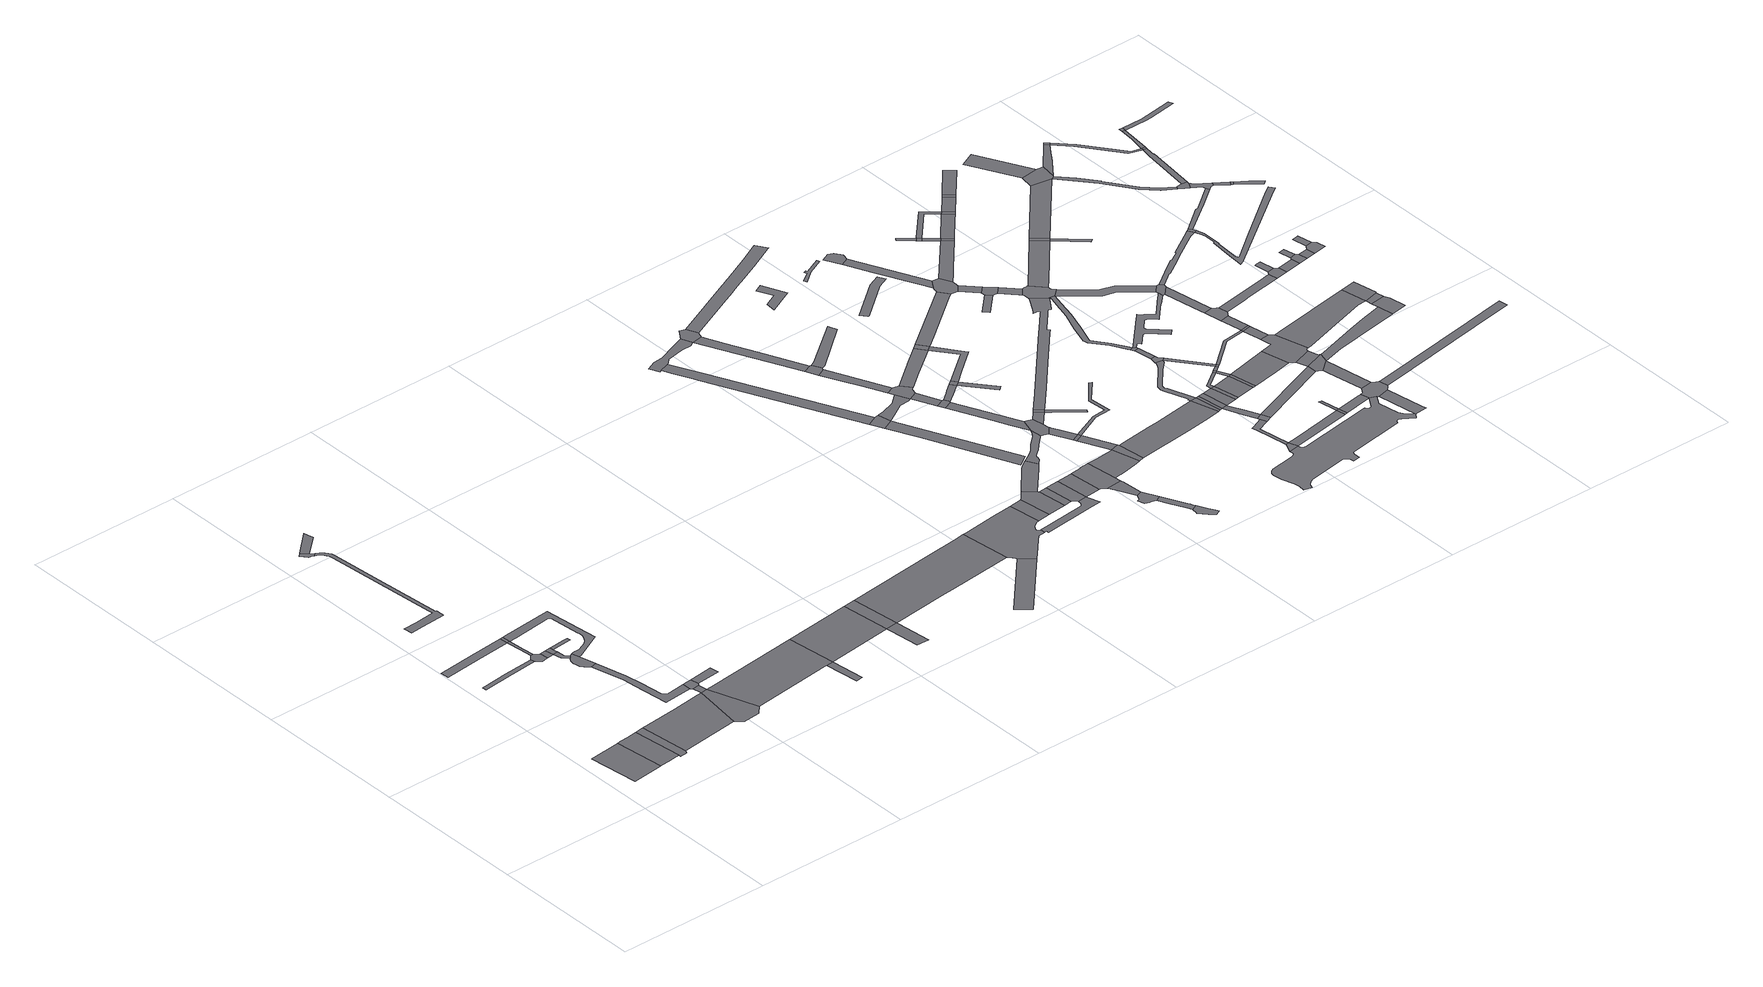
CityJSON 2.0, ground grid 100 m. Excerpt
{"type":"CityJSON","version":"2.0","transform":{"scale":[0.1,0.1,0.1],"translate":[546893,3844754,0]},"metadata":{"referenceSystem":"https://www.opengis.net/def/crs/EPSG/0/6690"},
"CityObjects":{
"road1":{"type":"Road","attributes":{"RoadStructureAttribute.sectionType":"1"},"geometry":[{"type":"MultiSurface","lod":"1","boundaries":[[[0,1,2,3,4]]]}]},
"road2":{"type":"Road","geometry":[{"type":"MultiSurface","lod":"1","boundaries":[[[5,6,7,0,4,8,9,10,11,12]]]}]},
"road3":{"type":"Road","geometry":[{"type":"MultiSurface","lod":"1","boundaries":[[[13,5,12,14,15,16,17]]]}]},
"road4":{"type":"Road","attributes":{"RoadStructureAttribute.sectionType":"1"},"geometry":[{"type":"MultiSurface","lod":"1","boundaries":[[[18,19,20,21,22,23]]]}]},
"road5":{"type":"Road","attributes":{"RoadStructureAttribute.sectionType":"1"},"geometry":[{"type":"MultiSurface","lod":"1","boundaries":[[[24,25,26,27,28,29]]]}]},
"road6":{"type":"Road","attributes":{"RoadStructureAttribute.sectionType":"1"},"geometry":[{"type":"MultiSurface","lod":"1","boundaries":[[[30,31,32,13,17,33,34]]]}]},
"road7":{"type":"Road","geometry":[{"type":"MultiSurface","lod":"1","boundaries":[[[35,18,23,36,37,38,39,40]]]}]},
"road8":{"type":"Road","attributes":{"RoadStructureAttribute.sectionType":"1"},"geometry":[{"type":"MultiSurface","lod":"1","boundaries":[[[41,42,29,43,35,40]]]}]},
"road9":{"type":"Road","geometry":[{"type":"MultiSurface","lod":"1","boundaries":[[[44,24,29,42]]]}]},
"road10":{"type":"Road","attributes":{"RoadStructureAttribute.sectionType":"1"},"geometry":[{"type":"MultiSurface","lod":"1","boundaries":[[[45,39,38,46,47]]]}]},
"road11":{"type":"Road","attributes":{"RoadStructureAttribute.sectionType":"1"},"geometry":[{"type":"MultiSurface","lod":"1","boundaries":[[[48,49,50,51,52,53,54,55,56,57,58,59,60,61,62,63,64,65,66,67,68,69,70,71,72,73]]]}]},
"road12":{"type":"Road","attributes":{"RoadStructureAttribute.sectionType":"1"},"geometry":[{"type":"MultiSurface","lod":"1","boundaries":[[[74,75,47,76,77,78]]]}]},
"road13":{"type":"Road","geometry":[{"type":"MultiSurface","lod":"1","boundaries":[[[79,45,47,75,80]]]}]},
"road14":{"type":"Road","geometry":[{"type":"MultiSurface","lod":"1","boundaries":[[[81,78,77,82,83,84,85,86,87,88,89]]]}]},
"road15":{"type":"Road","attributes":{"RoadStructureAttribute.sectionType":"1"},"geometry":[{"type":"MultiSurface","lod":"1","boundaries":[[[90,91,92,93,88,87,94,95,96,97,98]]]}]},
"road16":{"type":"Road","geometry":[{"type":"MultiSurface","lod":"1","boundaries":[[[99,100,101,102,61,60,103]]]}]},
"road17":{"type":"Road","geometry":[{"type":"MultiSurface","lod":"1","boundaries":[[[104,105,106,107,108,109,79,80]]]}]},
"road18":{"type":"Road","attributes":{"RoadStructureAttribute.sectionType":"1"},"geometry":[{"type":"MultiSurface","lod":"1","boundaries":[[[110,111,112,113,114,115,116,44,42,117,118,119,120,121,122,123,124,125,126,127,128,129,130,131,81,89]]]}]},
"road19":{"type":"Road","geometry":[{"type":"MultiSurface","lod":"1","boundaries":[[[132,133,30,34,134,135,136,137,138]]]}]},
"road20":{"type":"Road","attributes":{"RoadStructureAttribute.sectionType":"1"},"geometry":[{"type":"MultiSurface","lod":"1","boundaries":[[[139,140,133,132]]]}]},
"road21":{"type":"Road","geometry":[{"type":"MultiSurface","lod":"1","boundaries":[[[141,142,98,97,140,139,143,144]]]}]},
"road22":{"type":"Road","geometry":[{"type":"MultiSurface","lod":"1","boundaries":[[[145,146,147,148,149,99,103]]]}]},
"road23":{"type":"Road","geometry":[{"type":"MultiSurface","lod":"1","boundaries":[[[150,151,141,144]]]}]},
"road24":{"type":"Road","attributes":{"RoadStructureAttribute.sectionType":"1"},"geometry":[{"type":"MultiSurface","lod":"1","boundaries":[[[152,153,154,155,132,138,156,157,158]]]}]},
"road25":{"type":"Road","geometry":[{"type":"MultiSurface","lod":"1","boundaries":[[[159,160,161,158,157]]]}]},
"road26":{"type":"Road","geometry":[{"type":"MultiSurface","lod":"1","boundaries":[[[162,152,158,163]]]}]},
"road27":{"type":"Road","attributes":{"RoadStructureAttribute.sectionType":"1"},"geometry":[{"type":"MultiSurface","lod":"1","boundaries":[[[164,165,163,166,167,168,169]]]}]},
"road28":{"type":"Road","geometry":[{"type":"MultiSurface","lod":"1","boundaries":[[[170,162,163,165]]]}]},
"road29":{"type":"Road","attributes":{"RoadStructureAttribute.sectionType":"1"},"geometry":[{"type":"MultiSurface","lod":"1","boundaries":[[[171,172,173,170,165,174,175,176]]]}]},
"road30":{"type":"Road","attributes":{"RoadStructureAttribute.sectionType":"1"},"geometry":[{"type":"MultiSurface","lod":"1","boundaries":[[[177,178,179,180]]]}]},
"road31":{"type":"Road","geometry":[{"type":"MultiSurface","lod":"1","boundaries":[[[181,182,183,171,176,184,185,177,180,186,187,188,189,190,191,192,193,194,195,196,197,198,199,200,201]]]}]},
"road32":{"type":"Road","attributes":{"RoadStructureAttribute.sectionType":"1"},"geometry":[{"type":"MultiSurface","lod":"1","boundaries":[[[202,181,201,203]]]}]},
"road33":{"type":"Road","attributes":{"RoadStructureAttribute.sectionType":"1"},"geometry":[{"type":"MultiSurface","lod":"1","boundaries":[[[204,205,206,207,208,209,210,211,212,213,214,190,189]]]}]},
"road34":{"type":"Road","geometry":[{"type":"MultiSurface","lod":"1","boundaries":[[[215,216,217,202,203,218,219,220,221,222]]]}]},
"road35":{"type":"Road","geometry":[{"type":"MultiSurface","lod":"1","boundaries":[[[223,224,225,226,227,228,229,230]]]}]},
"road36":{"type":"Road","attributes":{"RoadStructureAttribute.sectionType":"1"},"geometry":[{"type":"MultiSurface","lod":"1","boundaries":[[[231,232,219,218,233,234]]]}]},
"road37":{"type":"Road","geometry":[{"type":"MultiSurface","lod":"1","boundaries":[[[235,236,237,238,239,240,241,225,224,242,243,244,245,246]]]}]},
"road38":{"type":"Road","geometry":[{"type":"MultiSurface","lod":"1","boundaries":[[[247,248,249,231,234,250,251,252,210,209]]]}]},
"road39":{"type":"Road","attributes":{"RoadStructureAttribute.sectionType":"1"},"geometry":[{"type":"MultiSurface","lod":"1","boundaries":[[[253,254,255,215,222,256,257,258,259]]]}]},
"road40":{"type":"Road","geometry":[{"type":"MultiSurface","lod":"1","boundaries":[[[260,230,229,261,262,263]]]}]},
"road41":{"type":"Road","geometry":[{"type":"MultiSurface","lod":"1","boundaries":[[[264,265,266,263,262]]]}]},
"road42":{"type":"Road","attributes":{"RoadStructureAttribute.sectionType":"1"},"geometry":[{"type":"MultiSurface","lod":"1","boundaries":[[[267,247,209,268]]]}]},
"road43":{"type":"Road","geometry":[{"type":"MultiSurface","lod":"1","boundaries":[[[269,270,235,246,271,272,273,274]]]}]},
"road44":{"type":"Road","geometry":[{"type":"MultiSurface","lod":"1","boundaries":[[[275,276,277,278,279,260,263,280,281,282,283]]]}]},
"road45":{"type":"Road","attributes":{"RoadStructureAttribute.sectionType":"1"},"geometry":[{"type":"MultiSurface","lod":"1","boundaries":[[[284,285,286,287,288,289,290,291,292]]]}]},
"road46":{"type":"Road","geometry":[{"type":"MultiSurface","lod":"1","boundaries":[[[292,291,293,294,295,296,297,298,299]]]}]},
"road47":{"type":"Road","attributes":{"RoadStructureAttribute.sectionType":"1"},"geometry":[{"type":"MultiSurface","lod":"1","boundaries":[[[300,301,302,271,246,303,304,305]]]}]},
"road48":{"type":"Road","geometry":[{"type":"MultiSurface","lod":"1","boundaries":[[[306,307,308,309,310,311,267,268,312,288,287,313]]]}]},
"road49":{"type":"Road","attributes":{"RoadStructureAttribute.sectionType":"1"},"geometry":[{"type":"MultiSurface","lod":"1","boundaries":[[[314,315,316,317,299,298,318,319,320,321]]]}]},
"road50":{"type":"Road","geometry":[{"type":"MultiSurface","lod":"1","boundaries":[[[305,304,322,323,324,325,326]]]}]},
"road51":{"type":"Road","attributes":{"RoadStructureAttribute.sectionType":"6"},"geometry":[{"type":"MultiSurface","lod":"1","boundaries":[[[327,328,329,330,331,332,333,334,335,336,337,338,339,340,341,342,343,344,345,346,347,348,349,253,259]]]}]},
"road52":{"type":"Road","geometry":[{"type":"MultiSurface","lod":"1","boundaries":[[[350,351,352,321,320,353,354,355,356,357]]]}]},
"road53":{"type":"Road","attributes":{"RoadStructureAttribute.sectionType":"1"},"geometry":[{"type":"MultiSurface","lod":"1","boundaries":[[[358,323,322,359,360,361,362]]]}]},
"road54":{"type":"Road","geometry":[{"type":"MultiSurface","lod":"1","boundaries":[[[362,361,275,283,363,364,365,366,367,368]]]}]},
"road55":{"type":"Road","attributes":{"RoadStructureAttribute.sectionType":"1"},"geometry":[{"type":"MultiSurface","lod":"1","boundaries":[[[369,363,283,370,371,372]]]}]},
"road56":{"type":"Road","geometry":[{"type":"MultiSurface","lod":"1","boundaries":[[[373,372,371,374,375,376,377,378]]]}]},
"road57":{"type":"Road","attributes":{"RoadStructureAttribute.sectionType":"1"},"geometry":[{"type":"MultiSurface","lod":"1","boundaries":[[[379,380,381,382,306,313,383,384,385,386,387,388,389]]]}]},
"road58":{"type":"Road","attributes":{"RoadStructureAttribute.sectionType":"1"},"geometry":[{"type":"MultiSurface","lod":"1","boundaries":[[[390,391,392,393,394,375,374,395,396,397,342,398]]]}]},
"road59":{"type":"Road","geometry":[{"type":"MultiSurface","lod":"1","boundaries":[[[399,398,342,341,400,401,402,403,404,405,406]]]}]},
"road60":{"type":"Road","attributes":{"RoadStructureAttribute.sectionType":"1"},"geometry":[{"type":"MultiSurface","lod":"1","boundaries":[[[407,408,409,404,403,410,411,412]]]}]},
"road61":{"type":"Road","attributes":{"RoadStructureAttribute.sectionType":"1"},"geometry":[{"type":"MultiSurface","lod":"1","boundaries":[[[413,414,415,416,326,325]]]}]},
"road62":{"type":"Road","attributes":{"RoadStructureAttribute.sectionType":"1"},"geometry":[{"type":"MultiSurface","lod":"1","boundaries":[[[417,418,419,378,377,420,421,422,423,424]]]}]},
"road63":{"type":"Road","geometry":[{"type":"MultiSurface","lod":"1","boundaries":[[[412,411,425,426]]]}]},
"road64":{"type":"Road","geometry":[{"type":"MultiSurface","lod":"1","boundaries":[[[427,379,389,428,429]]]}]},
"road65":{"type":"Road","attributes":{"RoadStructureAttribute.sectionType":"1"},"geometry":[{"type":"MultiSurface","lod":"1","boundaries":[[[430,431,426,425,432,379,427]]]}]},
"road66":{"type":"Road","attributes":{"RoadStructureAttribute.sectionType":"1"},"geometry":[{"type":"MultiSurface","lod":"1","boundaries":[[[433,406,405,434]]]}]},
"road67":{"type":"Road","geometry":[{"type":"MultiSurface","lod":"1","boundaries":[[[435,417,424,436]]]}]},
"road68":{"type":"Road","attributes":{"RoadStructureAttribute.sectionType":"1"},"geometry":[{"type":"MultiSurface","lod":"1","boundaries":[[[437,438,439,440,441,368,367,442,443,444]]]}]},
"road69":{"type":"Road","geometry":[{"type":"MultiSurface","lod":"1","boundaries":[[[445,433,434,446]]]}]},
"road70":{"type":"Road","geometry":[{"type":"MultiSurface","lod":"1","boundaries":[[[447,448,449,436,424]]]}]},
"road71":{"type":"Road","geometry":[{"type":"MultiSurface","lod":"1","boundaries":[[[450,451,452,453,454,455,456,457,458,446,434]]]}]},
"road72":{"type":"Road","attributes":{"RoadStructureAttribute.sectionType":"1"},"geometry":[{"type":"MultiSurface","lod":"1","boundaries":[[[459,460,461,462,463,464,465,466,274,273,467,468,469,470,471,472,473,474,475,476,477]]]}]},
"road73":{"type":"Road","attributes":{"RoadStructureAttribute.sectionType":"1"},"geometry":[{"type":"MultiSurface","lod":"1","boundaries":[[[478,479,480,481,482,444,483,484,485,435,436]]]}]},
"road74":{"type":"Road","attributes":{"RoadStructureAttribute.sectionType":"1"},"geometry":[{"type":"MultiSurface","lod":"1","boundaries":[[[486,487,488,489,490,491,492,493,494,495,496,412,426]]]}]},
"road75":{"type":"Road","geometry":[{"type":"MultiSurface","lod":"1","boundaries":[[[497,498,499,500,501,502]]]}]},
"road76":{"type":"Road","geometry":[{"type":"MultiSurface","lod":"1","boundaries":[[[503,504,437,444,482]]]}]},
"road77":{"type":"Road","attributes":{"RoadStructureAttribute.sectionType":"1"},"geometry":[{"type":"MultiSurface","lod":"1","boundaries":[[[505,506,507,508,429,428,509,510,511,512]]]}]},
"road78":{"type":"Road","attributes":{"RoadStructureAttribute.sectionType":"1"},"geometry":[{"type":"MultiSurface","lod":"1","boundaries":[[[513,503,482,514,515,516]]]}]},
"road79":{"type":"Road","geometry":[{"type":"MultiSurface","lod":"1","boundaries":[[[517,518,519,520,521,522,523]]]}]},
"road80":{"type":"Road","geometry":[{"type":"MultiSurface","lod":"1","boundaries":[[[524,525,526,527,528]]]}]},
"road81":{"type":"Road","geometry":[{"type":"MultiSurface","lod":"1","boundaries":[[[529,530,531,532,533,534,535,536,537]]]}]},
"road82":{"type":"Road","attributes":{"RoadStructureAttribute.sectionType":"1"},"geometry":[{"type":"MultiSurface","lod":"1","boundaries":[[[538,539,540,541,542,543,544,545,546,547,548,549,550,445,446,551,552,553,554,555,556,557,558,559,560,561,562,563,564,565,566,567,568,569]]]}]},
"road83":{"type":"Road","attributes":{"RoadStructureAttribute.sectionType":"1"},"geometry":[{"type":"MultiSurface","lod":"1","boundaries":[[[570,571,572,573,574,525,524,575,576,577,578]]]}]},
"road84":{"type":"Road","attributes":{"RoadStructureAttribute.sectionType":"1"},"geometry":[{"type":"MultiSurface","lod":"1","boundaries":[[[579,505,512,580]]]}]},
"road85":{"type":"Road","geometry":[{"type":"MultiSurface","lod":"1","boundaries":[[[581,582,579,580,583]]]}]},
"road86":{"type":"Road","attributes":{"RoadStructureAttribute.sectionType":"1"},"geometry":[{"type":"MultiSurface","lod":"1","boundaries":[[[584,585,586,583,587,588,589,590]]]}]},
"road87":{"type":"Road","attributes":{"RoadStructureAttribute.sectionType":"1"},"geometry":[{"type":"MultiSurface","lod":"1","boundaries":[[[591,582,581,583,586]]]}]},
"road88":{"type":"Road","geometry":[{"type":"MultiSurface","lod":"1","boundaries":[[[590,589,570,578,592]]]}]},
"road89":{"type":"Road","attributes":{"RoadStructureAttribute.sectionType":"1"},"geometry":[{"type":"MultiSurface","lod":"1","boundaries":[[[593,594,595,596,597,598,599,600,601,602,603,505,579,604,605,606,607,608,609,610,611,612,613]]]}]},
"road90":{"type":"Road","geometry":[{"type":"MultiSurface","lod":"1","boundaries":[[[614,615,616,617,618,619,620,621,528,527,622,623,624,625,626,627,628,629,630,631,632,633,634,635,636,637,638,639,640,641,642,643,644,645,646,647,648,649,650,651,652,653,654,655,656]]]}]},
"road91":{"type":"Road","geometry":[{"type":"MultiSurface","lod":"1","boundaries":[[[657,658,659,660,661,662,663,664,665,666,667]]]}]},
"road92":{"type":"Road","attributes":{"RoadStructureAttribute.sectionType":"1"},"geometry":[{"type":"MultiSurface","lod":"1","boundaries":[[[668,669,591,586,670]]]}]},
"road93":{"type":"Road","attributes":{"RoadStructureAttribute.sectionType":"1"},"geometry":[{"type":"MultiSurface","lod":"1","boundaries":[[[671,672,673,524,528,674,675]]]}]},
"road94":{"type":"Road","attributes":{"RoadStructureAttribute.sectionType":"1"},"geometry":[{"type":"MultiSurface","lod":"1","boundaries":[[[663,662,676,677,678,679,680,681]]]}]},
"road95":{"type":"Road","geometry":[{"type":"MultiSurface","lod":"1","boundaries":[[[682,668,670,683]]]}]},
"road96":{"type":"Road","geometry":[{"type":"MultiSurface","lod":"1","boundaries":[[[684,685,686,687]]]}]},
"road97":{"type":"Road","geometry":[{"type":"MultiSurface","lod":"1","boundaries":[[[688,689,681,680,690,691,513,516,692,693,694,695,696,697]]]}]},
"road98":{"type":"Road","attributes":{"RoadStructureAttribute.sectionType":"1"},"geometry":[{"type":"MultiSurface","lod":"1","boundaries":[[[698,699,668,682,700,701]]]}]},
"road99":{"type":"Road","attributes":{"RoadStructureAttribute.sectionType":"1"},"geometry":[{"type":"MultiSurface","lod":"1","boundaries":[[[702,703,704,682,683,705]]]}]},
"road100":{"type":"Road","geometry":[{"type":"MultiSurface","lod":"1","boundaries":[[[706,707,708,709,593,613,710]]]}]},
"road101":{"type":"Road","attributes":{"RoadStructureAttribute.sectionType":"1"},"geometry":[{"type":"MultiSurface","lod":"1","boundaries":[[[711,712,713,708,707]]]}]},
"road102":{"type":"Road","geometry":[{"type":"MultiSurface","lod":"1","boundaries":[[[714,715,712,711,716]]]}]},
"road103":{"type":"Road","attributes":{"RoadStructureAttribute.sectionType":"1"},"geometry":[{"type":"MultiSurface","lod":"1","boundaries":[[[694,693,717,718]]]}]},
"road104":{"type":"Road","attributes":{"RoadStructureAttribute.sectionType":"1"},"geometry":[{"type":"MultiSurface","lod":"1","boundaries":[[[719,720,721,722,723,724,725,726,727,728,729,715,714,730,731,732,733,734,735,736,737]]]}]},
"road105":{"type":"Road","geometry":[{"type":"MultiSurface","lod":"1","boundaries":[[[738,698,701,739]]]}]},
"road106":{"type":"Road","geometry":[{"type":"MultiSurface","lod":"1","boundaries":[[[718,717,684,687,740,741]]]}]},
"road107":{"type":"Road","attributes":{"RoadStructureAttribute.sectionType":"1"},"geometry":[{"type":"MultiSurface","lod":"1","boundaries":[[[710,613,742,743]]]}]},
"road108":{"type":"Road","geometry":[{"type":"MultiSurface","lod":"1","boundaries":[[[744,702,705,745]]]}]},
"road109":{"type":"Road","attributes":{"RoadStructureAttribute.sectionType":"1"},"geometry":[{"type":"MultiSurface","lod":"1","boundaries":[[[739,701,702,744]]]}]},
"road110":{"type":"Road","attributes":{"RoadStructureAttribute.sectionType":"1"},"geometry":[{"type":"MultiSurface","lod":"1","boundaries":[[[742,738,739,746]]]}]},
"road111":{"type":"Road","attributes":{"RoadStructureAttribute.sectionType":"1"},"geometry":[{"type":"MultiSurface","lod":"1","boundaries":[[[747,748,590,592,749,750]]]}]},
"road112":{"type":"Road","geometry":[{"type":"MultiSurface","lod":"1","boundaries":[[[751,671,675,752]]]}]},
"road113":{"type":"Road","attributes":{"RoadStructureAttribute.sectionType":"1"},"geometry":[{"type":"MultiSurface","lod":"1","boundaries":[[[741,740,753,754,755]]]}]},
"road114":{"type":"Road","geometry":[{"type":"MultiSurface","lod":"1","boundaries":[[[743,742,746,756]]]}]},
"road115":{"type":"Road","geometry":[{"type":"MultiSurface","lod":"1","boundaries":[[[757,758,759,760,671,751]]]}]},
"road116":{"type":"Road","attributes":{"RoadStructureAttribute.sectionType":"1"},"geometry":[{"type":"MultiSurface","lod":"1","boundaries":[[[761,697,696,762,763,764,765]]]}]},
"road117":{"type":"Road","geometry":[{"type":"MultiSurface","lod":"1","boundaries":[[[766,767,768,769,755,754,770,771,538,569,719,737,772,773,774,775]]]}]},
"road118":{"type":"Road","attributes":{"RoadStructureAttribute.sectionType":"1"},"geometry":[{"type":"MultiSurface","lod":"1","boundaries":[[[776,777,778,751,752,779,614]]]}]},
"road119":{"type":"Road","attributes":{"RoadStructureAttribute.sectionType":"1"},"geometry":[{"type":"MultiSurface","lod":"1","boundaries":[[[780,744,745,781,782]]]}]},
"road120":{"type":"Road","geometry":[{"type":"MultiSurface","lod":"1","boundaries":[[[783,784,785,786,787]]]}]},
"road121":{"type":"Road","geometry":[{"type":"MultiSurface","lod":"1","boundaries":[[[787,786,788,789]]]}]},
"road122":{"type":"Road","attributes":{"RoadStructureAttribute.sectionType":"1"},"geometry":[{"type":"MultiSurface","lod":"1","boundaries":[[[790,791,792,793,794,795,796,797,798,799,800,801,802,803,804,805,714,716,806,807,808,809,810,811,812,813,814,815,816,817,818,819,820,821,822]]]}]},
"road123":{"type":"Road","attributes":{"RoadStructureAttribute.sectionType":"1"},"geometry":[{"type":"MultiSurface","lod":"1","boundaries":[[[823,824,743,756,825,826]]]}]},
"road124":{"type":"Road","attributes":{"RoadStructureAttribute.sectionType":"1"},"geometry":[{"type":"MultiSurface","lod":"1","boundaries":[[[827,789,788,828,761,829]]]}]},
"road125":{"type":"Road","geometry":[{"type":"MultiSurface","lod":"1","boundaries":[[[829,761,765,830]]]}]},
"road126":{"type":"Road","geometry":[{"type":"MultiSurface","lod":"1","boundaries":[[[831,832,833,834,835,651,836]]]}]},
"road127":{"type":"Road","geometry":[{"type":"MultiSurface","lod":"1","boundaries":[[[837,838,839,840,841,842,843,776,614,656,844,834,833,845,846,847,848]]]}]},
"road128":{"type":"Road","attributes":{"RoadStructureAttribute.sectionType":"1"},"geometry":[{"type":"MultiSurface","lod":"1","boundaries":[[[849,850,851,852,772,737,853,854,855,856,857,858]]]}]},
"road129":{"type":"Road","attributes":{"RoadStructureAttribute.sectionType":"1"},"geometry":[{"type":"MultiSurface","lod":"1","boundaries":[[[859,860,861,862,840,839]]]}]},
"road130":{"type":"Road","attributes":{"RoadStructureAttribute.sectionType":"1"},"geometry":[{"type":"MultiSurface","lod":"1","boundaries":[[[863,787,789,864,865,866]]]}]},
"road131":{"type":"Road","attributes":{"RoadStructureAttribute.sectionType":"1"},"geometry":[{"type":"MultiSurface","lod":"1","boundaries":[[[867,766,775,868,869]]]}]},
"road132":{"type":"Road","geometry":[{"type":"MultiSurface","lod":"1","boundaries":[[[870,747,750,871,861,860]]]}]},
"road133":{"type":"Road","attributes":{"RoadStructureAttribute.sectionType":"1"},"geometry":[{"type":"MultiSurface","lod":"1","boundaries":[[[872,873,874,875,876,877,878,747,870]]]}]},
"road134":{"type":"Road","geometry":[{"type":"MultiSurface","lod":"1","boundaries":[[[879,880,881,882,883,780,782,884,877,876,885,886,887,888,889,890]]]}]},
"road135":{"type":"Road","attributes":{"RoadStructureAttribute.sectionType":"1"},"geometry":[{"type":"MultiSurface","lod":"1","boundaries":[[[865,891,892,829,830,893,894]]]}]},
"road136":{"type":"Road","attributes":{"RoadStructureAttribute.sectionType":"1"},"geometry":[{"type":"MultiSurface","lod":"1","boundaries":[[[895,896,826,897,881,880]]]}]},
"road137":{"type":"Road","geometry":[{"type":"MultiSurface","lod":"1","boundaries":[[[898,823,826,896]]]}]},
"road138":{"type":"Road","attributes":{"RoadStructureAttribute.sectionType":"1"},"geometry":[{"type":"MultiSurface","lod":"1","boundaries":[[[899,900,901,902,823,898]]]}]},
"road139":{"type":"Road","geometry":[{"type":"MultiSurface","lod":"1","boundaries":[[[903,904,905,906,900,899,907,908,909,910]]]}]},
"road140":{"type":"Road","attributes":{"RoadStructureAttribute.sectionType":"1"},"geometry":[{"type":"MultiSurface","lod":"1","boundaries":[[[911,912,913,914,915,916,906,905]]]}]},
"road141":{"type":"Road","geometry":[{"type":"MultiSurface","lod":"1","boundaries":[[[866,865,894,917]]]}]},
"road142":{"type":"Road","geometry":[{"type":"MultiSurface","lod":"1","boundaries":[[[918,858,857,790,822,915,914,919,920,921]]]}]},
"road143":{"type":"Road","geometry":[{"type":"MultiSurface","lod":"1","boundaries":[[[922,867,869,923]]]}]},
"road144":{"type":"Road","attributes":{"RoadStructureAttribute.sectionType":"1"},"geometry":[{"type":"MultiSurface","lod":"1","boundaries":[[[924,925,866,917,926]]]}]},
"road145":{"type":"Road","geometry":[{"type":"MultiSurface","lod":"1","boundaries":[[[927,928,929,923,869]]]}]},
"road146":{"type":"Road","geometry":[{"type":"MultiSurface","lod":"1","boundaries":[[[930,924,926,931]]]}]},
"road147":{"type":"Road","attributes":{"RoadStructureAttribute.sectionType":"1"},"geometry":[{"type":"MultiSurface","lod":"1","boundaries":[[[932,933,934,935,870,860,936,937,938,939]]]}]},
"road148":{"type":"Road","attributes":{"RoadStructureAttribute.sectionType":"1"},"geometry":[{"type":"MultiSurface","lod":"1","boundaries":[[[940,941,910,909,942,943,944,945]]]}]},
"road149":{"type":"Road","attributes":{"RoadStructureAttribute.sectionType":"1"},"geometry":[{"type":"MultiSurface","lod":"1","boundaries":[[[946,947,890,889,948,949,950,951]]]}]},
"road150":{"type":"Road","attributes":{"RoadStructureAttribute.sectionType":"1"},"geometry":[{"type":"MultiSurface","lod":"1","boundaries":[[[952,930,931,953,954]]]}]},
"road151":{"type":"Road","attributes":{"RoadStructureAttribute.sectionType":"1"},"geometry":[{"type":"MultiSurface","lod":"1","boundaries":[[[955,922,923,956]]]}]},
"road152":{"type":"Road","attributes":{"RoadStructureAttribute.sectionType":"1"},"geometry":[{"type":"MultiSurface","lod":"1","boundaries":[[[957,958,959,960,961,962,963,964,965,966,921,920,967,968,969,970,971,972,973,974,975,976,977]]]}]},
"road153":{"type":"Road","attributes":{"RoadStructureAttribute.sectionType":"1"},"geometry":[{"type":"MultiSurface","lod":"1","boundaries":[[[978,979,980,981,848,847,982,983,984]]]}]},
"road154":{"type":"Road","geometry":[{"type":"MultiSurface","lod":"1","boundaries":[[[985,986,940,945,987,988]]]}]},
"road155":{"type":"Road","geometry":[{"type":"MultiSurface","lod":"1","boundaries":[[[989,990,991,986,985]]]}]},
"road156":{"type":"Road","attributes":{"RoadStructureAttribute.sectionType":"1"},"geometry":[{"type":"MultiSurface","lod":"1","boundaries":[[[992,993,994,995]]]}]},
"road157":{"type":"Road","geometry":[{"type":"MultiSurface","lod":"1","boundaries":[[[996,997,932,939,998,999]]]}]},
"road158":{"type":"Road","geometry":[{"type":"MultiSurface","lod":"1","boundaries":[[[1000,995,994,1001,1002,955,956,1003,1004,1005,1006,1007]]]}]},
"road159":{"type":"Road","attributes":{"RoadStructureAttribute.sectionType":"1"},"geometry":[{"type":"MultiSurface","lod":"1","boundaries":[[[1008,1009,997,996]]]}]},
"road160":{"type":"Road","geometry":[{"type":"MultiSurface","lod":"1","boundaries":[[[1010,946,951,1009,1008,1011]]]}]},
"road161":{"type":"Road","geometry":[{"type":"MultiSurface","lod":"1","boundaries":[[[1012,957,977,1013,1014]]]}]},
"road162":{"type":"Road","attributes":{"RoadStructureAttribute.sectionType":"1"},"geometry":[{"type":"MultiSurface","lod":"1","boundaries":[[[1015,988,987,1016]]]}]},
"road163":{"type":"Road","geometry":[{"type":"MultiSurface","lod":"1","boundaries":[[[1017,1018,1019,1020,1015,1016,1021,1022]]]}]},
"road164":{"type":"Road","geometry":[{"type":"MultiSurface","lod":"1","boundaries":[[[1023,1024,1019,1018]]]}]},
"road165":{"type":"Road","attributes":{"RoadStructureAttribute.sectionType":"1"},"geometry":[{"type":"MultiSurface","lod":"1","boundaries":[[[1025,1022,1021,1026]]]}]},
"road166":{"type":"Road","attributes":{"RoadStructureAttribute.sectionType":"1"},"geometry":[{"type":"MultiSurface","lod":"1","boundaries":[[[1027,1028,1029,1030,1031,1005,1004,1032,1033,1034,1035,1036,1037]]]}]},
"road167":{"type":"Road","attributes":{"RoadStructureAttribute.sectionType":"1"},"geometry":[{"type":"MultiSurface","lod":"1","boundaries":[[[1038,1039,1040,1041,1042,1007,1006,1043,1044,1045,1046,1047,1048,1049]]]}]},
"road168":{"type":"Road","attributes":{"RoadStructureAttribute.sectionType":"1"},"geometry":[{"type":"MultiSurface","lod":"1","boundaries":[[[1050,1051,1052,1053,1012,1014,1054,1055,1056,1057]]]}]},
"road169":{"type":"Road","geometry":[{"type":"MultiSurface","lod":"1","boundaries":[[[1058,1059,1025,1026,1060,1061]]]}]},
"road170":{"type":"Road","attributes":{"RoadStructureAttribute.sectionType":"1"},"geometry":[{"type":"MultiSurface","lod":"1","boundaries":[[[1062,1063,1064,1065,1066,1067,1068,1069,1070,1013,977,1071,1072,1073,1074,1075,1076,1077,1078,1079,1080,1081]]]}]},
"road171":{"type":"Road","geometry":[{"type":"MultiSurface","lod":"1","boundaries":[[[1082,1083,1084,1059,1058]]]}]},
"road172":{"type":"Road","geometry":[{"type":"MultiSurface","lod":"1","boundaries":[[[1085,1038,1049,1086]]]}]},
"road173":{"type":"Road","geometry":[{"type":"MultiSurface","lod":"1","boundaries":[[[1087,1088,1089,1037,1036,1090,1091,1092,1093]]]}]},
"road174":{"type":"Road","geometry":[{"type":"MultiSurface","lod":"1","boundaries":[[[1094,1095,1096,1097,1092,1091,1098,1099,1100,1101,1050,1057,1102,1103,1104]]]}]},
"road175":{"type":"Road","attributes":{"RoadStructureAttribute.sectionType":"1"},"geometry":[{"type":"MultiSurface","lod":"1","boundaries":[[[1105,1106,1086,1049,1107,1108,1109,1110]]]}]},
"road176":{"type":"Road","attributes":{"RoadStructureAttribute.sectionType":"1"},"geometry":[{"type":"MultiSurface","lod":"1","boundaries":[[[1109,1111,1087,1093,1112,1113,1114]]]}]},
"road177":{"type":"Road","attributes":{"RoadStructureAttribute.sectionType":"1"},"geometry":[{"type":"MultiSurface","lod":"1","boundaries":[[[1104,1103,1115,1116]]]}]},
"road178":{"type":"Road","geometry":[{"type":"MultiSurface","lod":"1","boundaries":[[[1116,1115,1117,1118]]]}]},
"road179":{"type":"Road","geometry":[{"type":"MultiSurface","lod":"1","boundaries":[[[1110,1109,1114,1119]]]}]},
"road180":{"type":"Road","attributes":{"RoadStructureAttribute.sectionType":"1"},"geometry":[{"type":"MultiSurface","lod":"1","boundaries":[[[1120,1121,1118,1117,1122,1123,1124,1125]]]}]},
"road181":{"type":"Road","attributes":{"RoadStructureAttribute.sectionType":"1"},"geometry":[{"type":"MultiSurface","lod":"1","boundaries":[[[1126,1127,1128,1110,1119,1129]]]}]},
"road182":{"type":"Road","geometry":[{"type":"MultiSurface","lod":"1","boundaries":[[[1130,1126,1129,1131]]]}]},
"road183":{"type":"Road","attributes":{"RoadStructureAttribute.sectionType":"1"},"geometry":[{"type":"MultiSurface","lod":"1","boundaries":[[[1132,1133,1134,1131,1129,1135,1136,1137]]]}]}
},
"vertices":[
[302,583,0],[95,560,0],[132,235,0],[335,259,0],[338,259,0],
[446,599,0],[382,592,0],[325,586,0],[393,265,0],[402,266,0],[468,274,0],[469,274,0],[483,276,0],
[506,606,0],[484,259,0],[529,264,0],[534,272,0],[540,283,0],
[469,1516,0],[276,1499,0],[92,1482,0],[95,1453,0],[280,1472,0],[477,1491,0],
[477,1782,0],[253,1760,0],[10,1736,0],[15,1681,0],[256,1706,0],[482,1729,0],
[972,659,0],[945,656,0],[763,635,0],[546,284,0],[928,328,0],
[499,1549,0],[512,1461,0],[530,1467,0],[556,1470,0],[549,1529,0],[516,1549,0],
[510,1628,0],[502,1729,0],[492,1626,0],
[497,1784,0],
[591,1533,0],[593,1474,0],[600,1475,0],
[237,2152,0],[389,2164,0],[393,2165,0],[390,2218,0],[382,2217,0],[345,2659,0],[317,2997,0],[312,3019,0],[304,3036,0],[292,3054,0],[280,3064,0],[271,3071,0],[249,3083,0],[231,3068,0],[254,3056,0],[272,3041,0],[276,3034,0],[282,3024,0],[289,3006,0],[295,2979,0],[323,2652,0],[357,2249,0],[360,2215,0],[234,2206,0],[140,2200,0],[145,2144,0],
[638,1430,0],[633,1478,0],[610,1420,0],[646,1388,0],[663,1405,0],
[631,1536,0],[629,1510,0],
[682,1415,0],[633,1365,0],[626,1338,0],[631,1315,0],[636,1293,0],[652,1273,0],[679,1248,0],[721,1258,0],[696,1363,0],
[829,772,0],[802,792,0],[784,949,0],[769,1057,0],[732,1034,0],[740,949,0],[767,712,0],[952,731,0],[951,787,0],
[185,3139,0],[161,3115,0],[196,3078,0],[220,3071,0],[221,3101,0],
[641,1511,0],[646,1512,0],[764,1524,0],[761,1546,0],[732,1544,0],[635,1536,0],
[703,1367,0],[712,1371,0],[876,1452,0],[887,1458,0],[856,1771,0],[851,1820,0],[531,1788,0],[551,1734,0],[809,1762,0],[820,1753,0],[822,1752,0],[841,1550,0],[844,1532,0],[842,1510,0],[832,1485,0],[830,1482,0],[822,1467,0],[800,1449,0],[740,1421,0],[728,1421,0],[710,1421,0],[690,1418,0],
[1019,665,0],[976,659,0],[961,300,0],[974,289,0],[1084,301,0],[1088,305,0],[1133,352,0],
[1012,724,0],[967,719,0],
[1015,795,0],[985,791,0],[1015,728,0],[1022,739,0],
[294,3166,0],[342,3209,0],[329,3274,0],[307,3253,0],[221,3172,0],
[1179,753,0],[1171,813,0],
[1685,741,0],[1401,709,0],[1054,669,0],[1047,668,0],[1659,414,0],[1676,416,0],[1722,421,0],
[1701,193,0],[1724,195,0],[1747,198,0],
[2124,792,0],[2161,473,0],
[2242,468,0],[2240,482,0],[2162,458,0],[2164,437,0],[2185,244,0],[2265,242,0],
[2203,801,0],
[3081,902,0],[3013,894,0],[2823,872,0],[2604,522,0],[2708,533,0],[3118,578,0],
[3153,529,0],[2816,164,0],[2896,91,0],[3233,455,0],
[3459,945,0],[3334,931,0],[3106,904,0],[3126,566,0],[3150,533,0],[3267,493,0],[3359,592,0],[3389,624,0],[3438,628,0],[3435,658,0],[3425,659,0],[3422,662,0],[3421,663,0],[3419,670,0],[3418,677,0],[3419,683,0],[3422,692,0],[3434,707,0],[3450,719,0],[3465,728,0],[3484,734,0],
[3545,955,0],[3569,743,0],
[3451,630,0],[3454,613,0],[3779,647,0],[3862,655,0],[3841,727,0],[3836,741,0],[3774,735,0],[3775,726,0],[3774,718,0],[3768,706,0],[3758,694,0],
[3599,1016,0],[3572,985,0],[3554,965,0],[3692,757,0],[3671,947,0],[3667,948,0],[3666,951,0],[3666,956,0],
[3023,3032,0],[2932,3230,0],[2863,3207,0],[2896,3137,0],[2941,3039,0],[2959,3000,0],[3389,2060,0],[3457,2091,0],
[3726,952,0],[3679,948,0],[3737,762,0],[3744,762,0],
[3146,3373,0],[3080,3349,0],[3060,3341,0],[2949,3300,0],[2887,3292,0],[2823,3264,0],[2851,3202,0],[2941,3240,0],[2964,3262,0],[3083,3284,0],[3145,3287,0],[3177,3305,0],
[3816,960,0],[3747,954,0],[3745,954,0],[3756,759,0],[3767,752,0],[3773,745,0],
[3809,1228,0],[3762,1200,0],[3745,1182,0],[3668,960,0],[3816,1122,0],[3843,1151,0],[3849,1158,0],
[3486,2097,0],[3415,2005,0],[3429,1974,0],[3505,2010,0],
[3520,1781,0],[3766,1215,0],[3842,1264,0],
[3921,970,0],[3941,753,0],
[3204,3433,0],[3191,3438,0],[3244,3314,0],[3257,3350,0],[3261,3352,0],[3228,3424,0],
[3685,2189,0],[3672,2179,0],[3620,2135,0],[3527,2103,0],[3496,2099,0],[3554,2038,0],[3641,2089,0],[3707,2096,0],[3726,2105,0],
[4094,620,0],[4086,721,0],[4086,725,0],[4084,740,0],[3983,730,0],[3985,727,0],[4018,657,0],[4058,571,0],[4096,585,0],
[4040,533,0],[4025,528,0],[4041,485,0],[4068,476,0],[4084,471,0],[4110,463,0],[4145,484,0],
[3513,2714,0],[3384,3000,0],[3300,3181,0],[3366,2886,0],[3458,2684,0],[3515,2710,0],
[4057,986,0],[4040,984,0],[4021,982,0],[3997,979,0],[3994,978,0],[3939,972,0],[3947,753,0],[4081,781,0],
[4233,303,0],[4226,316,0],[4218,331,0],[4176,420,0],[4140,401,0],[4189,297,0],[4203,268,0],[4240,288,0],
[3492,2609,0],[3549,2634,0],[3549,2643,0],[3556,2648,0],[3524,2709,0],
[3874,1185,0],[3878,1191,0],[3881,1197,0],[3883,1204,0],[3884,1211,0],[3883,1216,0],[3885,1219,0],[3891,1230,0],[3905,1241,0],[3936,1266,0],[3966,1296,0],[4008,1336,0],[4016,1344,0],[4032,1359,0],[4035,1362,0],[4029,1436,0],[4014,1409,0],[4000,1386,0],[3935,1327,0],[3909,1296,0],[3901,1287,0],[3878,1269,0],[3826,1238,0],
[4293,185,0],[4272,224,0],[4246,276,0],[4198,228,0],[4192,222,0],[4236,173,0],[4269,144,0],[4304,162,0],
[3619,2480,0],[3553,2476,0],[3602,2376,0],[3668,2228,0],[3721,2252,0],
[3783,2129,0],[3787,2141,0],[3791,2155,0],[3795,2168,0],[3810,2179,0],[3762,2242,0],
[3844,1991,0],[3739,2080,0],[3795,1955,0],[3850,1979,0],
[3859,1978,0],[3814,1911,0],[3871,1936,0],[3872,1940,0],[3877,1944,0],[3861,1977,0],
[4243,1001,0],[4233,1000,0],[4123,990,0],[4073,988,0],[4098,783,0],[4116,785,0],[4126,786,0],[4164,791,0],[4213,801,0],[4240,806,0],[4289,819,0],
[4041,1561,0],[4035,1573,0],[4026,1592,0],[3930,1805,0],[3872,1934,0],[3932,1648,0],[3978,1548,0],[4018,1459,0],[4058,1531,0],
[4095,1515,0],[4054,1356,0],[4064,1353,0],[4067,1352,0],[4081,1348,0],[4124,1395,0],[4120,1437,0],[4105,1511,0],
[4146,1347,0],[4129,1384,0],[4125,1391,0],[4093,1325,0],[4144,1214,0],[4198,1239,0],
[3578,2658,0],[3863,2884,0],[3841,2940,0],[3555,2721,0],
[3982,2072,0],[3928,2030,0],[3910,2016,0],[3926,1978,0],[3929,1980,0],[3934,1984,0],[4006,2037,0],[4008,2039,0],
[4154,1194,0],[4207,1219,0],
[4301,1018,0],[4323,827,0],[4305,1009,0],
[4212,1209,0],[4211,1211,0],[4229,1031,0],
[4155,1564,0],[4199,1523,0],
[4010,2094,0],[4035,2061,0],
[4062,2467,0],[3932,2370,0],[3925,2365,0],[3920,2361,0],[3910,2353,0],[3926,2266,0],[3957,2289,0],[4110,2402,0],
[4171,1582,0],[4215,1540,0],
[4155,1850,0],[4169,1860,0],[4182,1871,0],
[4203,1518,0],[4214,1509,0],[4230,1496,0],[4383,1372,0],[4385,1370,0],[4390,1380,0],[4394,1390,0],[4246,1515,0],[4219,1537,0],
[4050,3805,0],[3911,3737,0],[3756,3666,0],[3726,3653,0],[3723,3651,0],[3719,3649,0],[3672,3627,0],[3663,3623,0],[3588,3501,0],[3655,3532,0],[3670,3539,0],[3695,3550,0],[3754,3578,0],[3757,3579,0],[3763,3582,0],[3912,3650,0],[4087,3733,0],[4088,3734,0],[4095,3737,0],
[4119,2126,0],[4261,2238,0],[4268,2244,0],[4265,2249,0],[4143,2426,0],[4221,2256,0],[4106,2167,0],[4094,2158,0],
[4383,1300,0],[4490,1306,0],[4488,1334,0],[4479,1451,0],[4590,1572,0],[4593,1575,0],[4583,1578,0],[4573,1582,0],[4461,1451,0],[4468,1326,0],[4380,1320,0],
[3724,3257,0],[3889,3334,0],[3820,3487,0],[3770,3463,0],[3815,3362,0],[3731,3322,0],
[4094,2491,0],[4081,2481,0],
[4887,1083,0],[4614,1044,0],[4538,1037,0],[4328,1012,0],[4690,868,0],[4822,887,0],[4904,898,0],[4937,906,0],
[4519,2808,0],[4220,2483,0],[4529,2716,0],[4563,2741,0],
[4367,3133,0],[4287,3098,0],[4044,2910,0],[4076,2868,0],[4083,2871,0],[4315,3050,0],[4390,3083,0],
[5030,421,0],[5010,418,0],[5008,417,0],[4979,352,0],[5051,364,0],
[4040,3345,0],[4116,3404,0],[4224,3453,0],[4216,3471,0],[4109,3422,0],[4104,3434,0],[4087,3426,0],[4094,3410,0],[4031,3363,0],
[4864,2425,0],[4842,2387,0],[4799,2315,0],[4785,2302,0],[4810,2299,0],[4821,2297,0],[4828,2289,0],[4810,2270,0],[4717,2171,0],[4683,2134,0],[4234,1650,0],[4217,1631,0],[4199,1612,0],[4228,1554,0],[4236,1562,0],[4279,1609,0],[4363,1699,0],[4532,1881,0],[4726,2092,0],[4749,2116,0],[4736,2128,0],[4748,2142,0],[4840,2243,0],[4857,2261,0],[4864,2268,0],[4868,2272,0],[4871,2276,0],[4878,2270,0],[4886,2264,0],[4890,2270,0],[4943,2347,0],[4952,2360,0],
[5060,698,0],[4988,667,0],[4969,659,0],[4972,642,0],[4975,625,0],[4997,627,0],[5004,630,0],[5048,648,0],[5075,658,0],
[4929,1089,0],[4952,910,0],
[4948,1090,0],[4948,1091,0],[4970,915,0],
[5052,825,0],[5011,915,0],[5008,920,0],[4977,897,0],[5020,792,0],[5053,715,0],[5095,733,0],
[4986,1096,0],
[5117,674,0],
[4981,1495,0],[4979,1480,0],[4962,1448,0],[4940,1424,0],[4857,1331,0],[4836,1307,0],[4831,1273,0],[4839,1248,0],[4889,1107,0],[4886,1104,0],[4883,1102,0],[4920,1113,0],[4866,1261,0],[4859,1278,0],[4863,1299,0],[4875,1313,0],[4960,1407,0],[4968,1416,0],[5020,1464,0],[5025,1477,0],[5029,1487,0],
[5651,466,0],[5607,395,0],[5597,390,0],[5584,392,0],[5569,407,0],[5080,330,0],[5060,337,0],[5050,352,0],[4982,331,0],[4977,319,0],[4963,309,0],[4940,303,0],[4798,282,0],[4780,272,0],[4763,252,0],[4758,229,0],[4766,172,0],[4790,92,0],[4798,57,0],[4792,16,0],[4844,3,0],[4850,30,0],[4870,50,0],[4900,63,0],[5150,105,0],[5170,93,0],[5180,81,0],[5187,54,0],[5232,62,0],[5232,101,0],[5237,116,0],[5257,124,0],[5614,180,0],[5623,198,0],[5636,203,0],[5656,195,0],[5721,149,0],[5746,181,0],[5708,213,0],[5693,231,0],[5680,258,0],[5657,390,0],[5694,450,0],
[4320,3470,0],[4317,3471,0],[4303,3478,0],[4249,3453,0],[4281,3384,0],[4298,3348,0],[4352,3373,0],[4356,3388,0],[4360,3401,0],[4365,3419,0],[4333,3464,0],
[5052,1104,0],[5045,1103,0],[5083,934,0],
[5436,491,0],[5079,429,0],[5040,423,0],[5088,370,0],[5446,431,0],
[4373,3185,0],[4384,3163,0],[4479,2957,0],[4489,2935,0],[4528,2849,0],[4569,2907,0],
[5077,1108,0],[5107,938,0],
[4699,2611,0],[4580,2493,0],[4611,2461,0],[4730,2578,0],
[4605,2899,0],[4579,2905,0],[4524,2829,0],[4522,2820,0],[4592,2737,0],[4608,2735,0],[4648,2779,0],[4648,2794,0],[4649,2823,0],[4612,2898,0],
[5160,1218,0],[5049,1137,0],[5069,1132,0],[5171,1203,0],
[5204,1131,0],[5194,1129,0],[5077,1107,0],[5235,961,0],
[5024,1528,0],[5022,1545,0],[4989,1541,0],[4987,1529,0],[5046,1500,0],
[5002,1662,0],[4970,1656,0],[4974,1642,0],
[4983,1689,0],[4960,1678,0],[4999,1676,0],
[4699,2641,0],[4742,2682,0],
[4959,2358,0],[4953,2337,0],[4939,2280,0],[4909,2164,0],[4857,2039,0],[4819,1918,0],[4822,1915,0],[4825,1894,0],[4826,1886,0],[4904,1788,0],[4952,1694,0],[4973,1705,0],[4921,1798,0],[4850,1897,0],[4853,1908,0],[4894,2027,0],[4939,2159,0],[4966,2273,0],[4985,2354,0],
[5175,1229,0],[5186,1213,0],
[4760,2578,0],[4803,2620,0],
[5208,1253,0],[5225,1266,0],
[5222,1139,0],[5253,964,0],
[5219,1240,0],
[5598,919,0],[5552,905,0],[5573,848,0],[5600,857,0],
[5456,494,0],[5466,435,0],
[4845,2489,0],[4857,2477,0],[4896,2523,0],
[5236,1253,0],
[5437,616,0],[5427,617,0],[5417,618,0],[5417,615,0],
[4861,3175,0],[4695,2875,0],[4707,2888,0],[4734,2919,0],[4917,3125,0],
[4941,2525,0],[4935,2525,0],[4933,2525,0],[4906,2524,0],[4862,2472,0],[4863,2431,0],[5034,2395,0],[5013,2413,0],[5014,2433,0],[5015,2442,0],
[5640,525,0],[5628,523,0],[5466,496,0],[5638,464,0],
[5498,1199,0],[5431,996,0],[5538,1017,0],
[4690,3353,0],[4682,3344,0],[4675,3335,0],[4759,3262,0],[4776,3281,0],
[4782,3243,0],[4798,3261,0],
[5440,2008,0],[5432,1999,0],[5424,1990,0],[5408,1974,0],[5296,1857,0],[5292,1852,0],[5279,1864,0],[5275,1867,0],[5271,1871,0],[5249,1894,0],[5244,1898,0],[5239,1894,0],[5213,1922,0],[5202,1911,0],[5182,1890,0],[5000,1706,0],[5016,1692,0],[5028,1704,0],[5045,1687,0],[5107,1750,0],[5125,1750,0],[5230,1650,0],[5261,1682,0],[5156,1782,0],[5155,1798,0],[5207,1852,0],[5228,1850,0],[5244,1835,0],[5275,1807,0],[5284,1816,0],[5380,1916,0],[5384,1914,0],[5443,1973,0],
[5548,1430,0],[5406,1413,0],[5419,1400,0],[5551,1415,0],
[4874,3192,0],[4859,3176,0],[4875,3191,0],
[4931,3141,0],
[5822,214,0],[5820,221,0],[5781,459,0],[5703,443,0],[5735,249,0],[5827,190,0],
[5790,558,0],[5785,562,0],[5762,576,0],[5682,565,0],[5666,542,0],[5659,530,0],[5657,528,0],[5700,446,0],[5780,462,0],[5798,481,0],[5812,495,0],[5799,553,0],
[5309,2209,0],[5302,2214,0],[5217,2239,0],[5054,2376,0],[4994,2348,0],[5014,2331,0],[5188,2184,0],[5275,2160,0],[5434,2021,0],[5475,2066,0],
[5723,815,0],[5709,896,0],[5636,837,0],[5641,802,0],
[4954,3470,0],[4961,3435,0],[5034,3370,0],[5050,3387,0],
[5232,2855,0],[5060,2491,0],[5316,2781,0],
[5728,965,0],[5611,851,0],
[5722,967,0],[5718,970,0],[5715,979,0],[5712,988,0],[5697,1036,0],[5574,992,0],[5586,956,0],
[5651,1283,0],[5633,1296,0],[5572,1291,0],[5581,1235,0],[5584,1218,0],[5553,1009,0],[5696,1044,0],[5697,1048,0],[5699,1052,0],[5703,1056,0],[5718,1060,0],[5660,1277,0],
[5029,3364,0],[4880,3197,0],[5053,3279,0],[5090,3320,0],
[5632,1301,0],[5611,1425,0],[5569,1308,0],
[5608,1440,0],
[5584,1583,0],[5525,1573,0],[5529,1549,0],[5546,1442,0],
[5587,1685,0],[5576,1692,0],[5565,1699,0],[5505,1689,0],[5593,1596,0],[5600,1606,0],[5607,1616,0],[5597,1678,0],
[5565,1701,0],[5561,1723,0],[5523,1948,0],[5511,2021,0],[5458,1970,0],[5501,1713,0],
[5106,3338,0],
[5491,2066,0],[5513,2028,0],[5516,2043,0],[5498,2065,0],
[5249,2875,0],[5334,2801,0],
[5144,3492,0],[5139,3487,0],[5199,3443,0],
[5484,2626,0],[5503,2641,0],[5479,2666,0],
[5161,3512,0],[5217,3462,0],
[6271,1113,0],[6128,1079,0],[6015,1049,0],[5752,971,0],[5851,936,0],[5936,950,0],[5990,960,0],[6289,1011,0],
[6019,1746,0],[5934,1732,0],[5640,1623,0],[5761,1643,0],[5799,1650,0],[6029,1688,0],
[6228,1371,0],[5697,1282,0],[5748,1067,0],[5981,1135,0],[6198,1199,0],[6256,1201,0],
[5321,3692,0],[5369,3633,0],[5377,3642,0],
[5588,3259,0],[5719,3236,0],
[5957,2366,0],[5907,2334,0],[5770,2247,0],[5773,2241,0],[5703,2200,0],[5700,2204,0],[5699,2205,0],[5698,2204,0],[5696,2203,0],[5597,2137,0],[5609,2111,0],[5612,2107,0],[5712,2170,0],[5749,2194,0],[5790,2220,0],[5924,2305,0],[5942,2316,0],[5944,2314,0],[5947,2315,0],[5968,2325,0],[5979,2329,0],
[6815,725,0],[6778,718,0],[6551,680,0],[5826,557,0],[5836,499,0],[6552,620,0],[6825,666,0],
[6080,1776,0],[6035,1769,0],[6111,1701,0],[6101,1760,0],
[6064,1871,0],[6036,1867,0],[6020,1864,0],
[5541,3711,0],[5443,3661,0],[5604,3349,0],[5718,3364,0],
[6359,1172,0],[6265,1160,0],[6396,1029,0],[6377,1139,0],
[5725,3363,0],[5602,3340,0],[5590,3265,0],[5720,3237,0],[5721,3235,0],[5744,3252,0],[5747,3257,0],[5763,3358,0],
[6351,1225,0],[6260,1201,0],
[6328,1388,0],[6354,1234,0],
[5973,2377,0],[5996,2334,0],[5989,2355,0],
[6211,1778,0],[6221,1719,0],
[6258,1800,0],[6258,1803,0],[6219,1794,0],[6218,1792,0],[6283,1730,0],[6273,1789,0],
[6244,1882,0],[6205,1875,0],
[6338,1799,0],[6347,1740,0],
[6115,2782,0],[6037,2866,0],[5911,3041,0],[5915,3045,0],[5829,3157,0],[5891,3031,0],[6018,2849,0],[6103,2759,0],[6106,2761,0],[6183,2711,0],[6194,2730,0],
[5903,3518,0],[5843,3447,0],[5833,3435,0],[5829,3435,0],[5805,3407,0],[5832,3365,0],[5842,3377,0],[5849,3387,0],[5874,3423,0],[5881,3432,0],[5887,3440,0],[5928,3497,0],
[6304,2613,0],[6154,2502,0],[6144,2496,0],[6131,2495,0],[6000,2363,0],[6148,2469,0],[6195,2503,0],[6317,2594,0],
[6403,1832,0],[6359,1825,0],[6433,1754,0],[6423,1814,0],
[6576,2404,0],[6534,2374,0],[6189,2120,0],[6007,1982,0],[5993,2002,0],[6006,2157,0],[6010,2157,0],[6010,2215,0],[6011,2283,0],[5994,2279,0],[6000,2256,0],[5998,2184,0],[5991,2180,0],[5977,2027,0],[5972,1973,0],[5967,1923,0],[5995,1937,0],[6000,1939,0],[6535,2325,0],[6599,2372,0],
[6387,1930,0],[6363,1926,0],[6343,1923,0],
[5917,3535,0],[5941,3514,0],
[6233,2736,0],[6218,2733,0],[6213,2733,0],[6215,2690,0],[6241,2674,0],[6266,2713,0],[6268,2731,0],
[6326,2661,0],[6294,2684,0],[6272,2706,0],[6268,2711,0],[6273,2653,0],[6306,2632,0],[6305,2631,0],[6305,2624,0],[6342,2612,0],[6355,2611,0],[6366,2633,0],
[6229,3160,0],[6044,3409,0],[6022,3398,0],[6206,3155,0],[6289,3126,0],[6292,3144,0],
[6277,3060,0],[6309,3056,0],[6305,3057,0],[6313,3123,0],
[6432,2554,0],[6449,2578,0],
[6445,2545,0],[6462,2568,0],
[6315,3141,0],
[6543,2506,0],[6533,2514,0],[6497,2506,0],[6533,2477,0],[6579,2440,0],[6602,2458,0],
[6317,3338,0],[6310,3250,0],[6292,3149,0],[6339,3337,0],
[6318,3364,0],[6342,3362,0],
[6701,3395,0],[6524,3369,0],[6479,3363,0],[6497,3336,0],[6525,3339,0],[6711,3367,0]
]}
